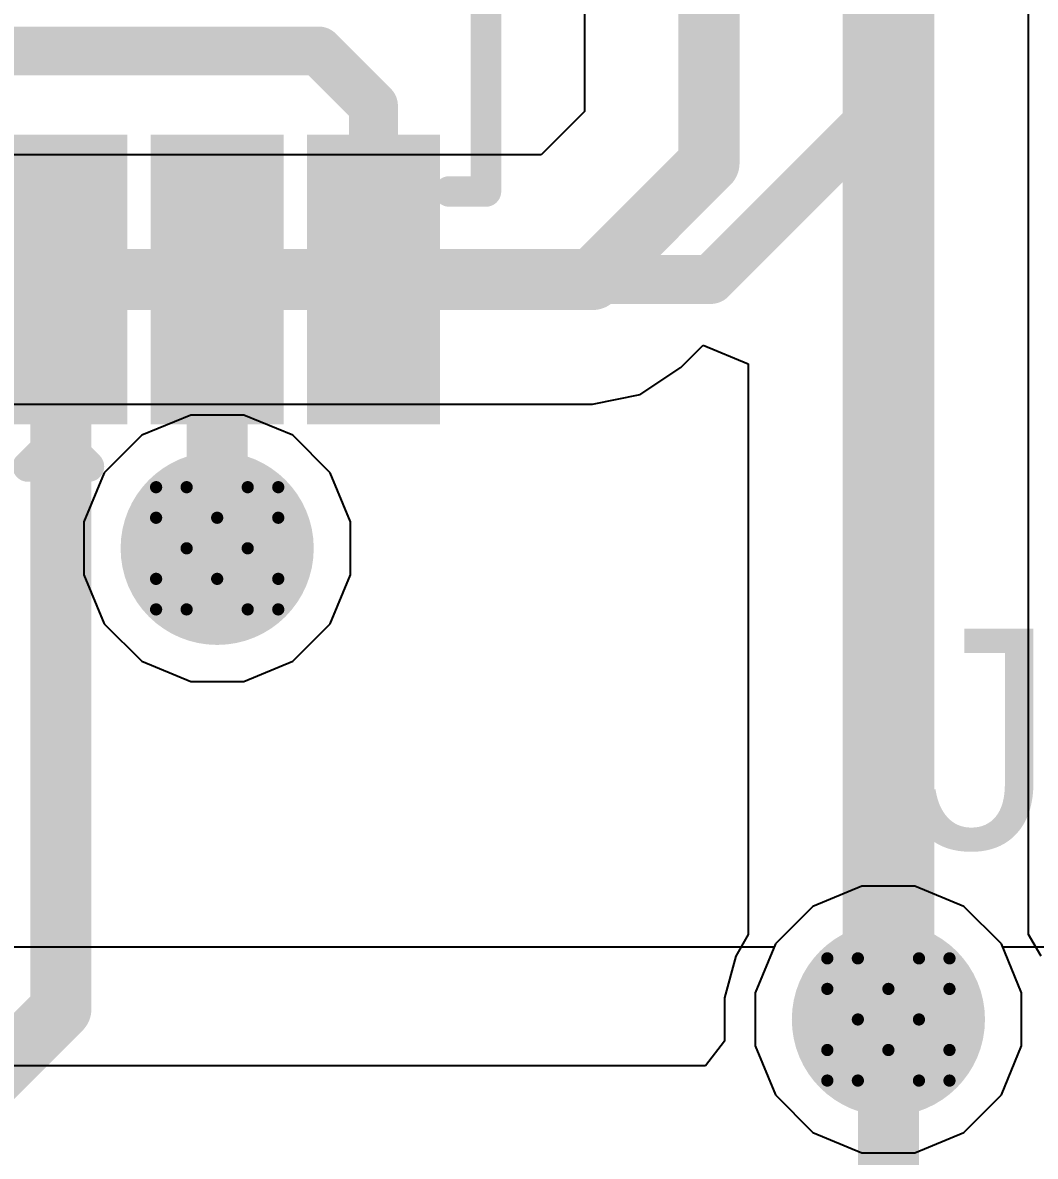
# Model space of a CAD drawing. Header units: inches. Extents: x 0 to 5379, y 0 to 5429.
# Drawn here: x 95.198 to 99.409, y 113.239 to 117.951 of the extents above; entities that cross this region are included whole.
import ezdxf

# ---------------------------------------------------------------- set-up
doc = ezdxf.new("R2010")
doc.units = ezdxf.units.IN
for name, color, linetype in [('Bottom Layer', 5, 'Continuous'), ('Bottom Solder', 6, 'Continuous'), ('Drill Drawing', 1, 'Continuous'), ('GND01', 16, 'Continuous'), ('GND02', 76, 'Continuous'), ('PWR', 156, 'Continuous'), ('SIG 01', 90, 'Continuous'), ('Top Layer', 1, 'Continuous'), ('Top Overlay', 2, 'Continuous'), ('Top Paste', 8, 'Continuous'), ('Top Solder', 216, 'Continuous'), ('Via Holes', 16, 'Continuous')]:
    doc.layers.add(name, color=color, linetype=linetype)
doc.styles.add('Arial', font='', dxfattribs={"height": 0.2})
doc.styles.get('Arial').set_extended_font_data('Arial')

# ---------------------------------------------------------------- blocks, each defined once
blk = doc.blocks.new('SOT_323_5_851')
at = {"layer": 'Top Layer'}
for points in [[(-1.45, 0.825), (-0.45, 0.825), (-0.45, 0.475), (-1.45, 0.475)], [(0.45, 0.825), (1.45, 0.825), (1.45, 0.475), (0.45, 0.475)], [(-1.45, 0.175), (-0.45, 0.175), (-0.45, -0.175), (-1.45, -0.175)], [(-1.45, -0.475), (-0.45, -0.475), (-0.45, -0.825), (-1.45, -0.825)], [(0.45, -0.475), (1.45, -0.475), (1.45, -0.825), (0.45, -0.825)]]:
    blk.add_hatch(color=1, dxfattribs=at).paths.add_polyline_path(points)
at = {"layer": 'Top Paste'}
for points in [[(-1.45, 0.825), (-0.45, 0.825), (-0.45, 0.475), (-1.45, 0.475)], [(0.45, 0.825), (1.45, 0.825), (1.45, 0.475), (0.45, 0.475)], [(-1.45, 0.175), (-0.45, 0.175), (-0.45, -0.175), (-1.45, -0.175)], [(-1.45, -0.475), (-0.45, -0.475), (-0.45, -0.825), (-1.45, -0.825)], [(0.45, -0.475), (1.45, -0.475), (1.45, -0.825), (0.45, -0.825)]]:
    blk.add_hatch(color=8, dxfattribs=at).paths.add_polyline_path(points)
at = {"layer": 'Top Solder'}
for points in [[(-1.5516, 0.9266), (-0.3484, 0.9266), (-0.3484, 0.3734), (-1.5516, 0.3734)], [(0.3484, 0.9266), (1.5516, 0.9266), (1.5516, 0.3734), (0.3484, 0.3734)], [(-1.5516, 0.2766), (-0.3484, 0.2766), (-0.3484, -0.2766), (-1.5516, -0.2766)], [(-1.5516, -0.3734), (-0.3484, -0.3734), (-0.3484, -0.9266), (-1.5516, -0.9266)], [(0.3484, -0.3734), (1.5516, -0.3734), (1.5516, -0.9266), (0.3484, -0.9266)]]:
    blk.add_hatch(color=216, dxfattribs=at).paths.add_polyline_path(points)
at = {"layer": 'Top Overlay'}
for points in [[(-0.5842, 1.1176, 0.127, 0.127, 0), (0.508, 1.1176, 0.127, 0.127, 0)], [(-0.5842, 1.1176, 0.127, 0.127, 0), (-0.5842, 0.9652, 0.127, 0.127, 0)], [(0.508, 1.1176, 0.127, 0.127, 0), (0.508, 0.9652, 0.127, 0.127, 0)], [(-1.7272, 0.7874, 0.127, 0.127, 0), (-1.7272, 0.5334, 0.127, 0.127, 0)], [(-1.7272, 0.7874, 0.127, 0.127, 0), (-1.6002, 0.6604, 0.127, 0.127, 0)], [(-1.6002, 0.6604, 0.127, 0.127, 0), (-1.7272, 0.5334, 0.127, 0.127, 0)], [(-0.5842, -0.9652, 0.127, 0.127, 0), (-0.5842, -1.1176, 0.127, 0.127, 0)], [(0.508, -0.9652, 0.127, 0.127, 0), (0.508, -1.1176, 0.127, 0.127, 0)], [(-0.5842, -1.1176, 0.127, 0.127, 0), (0.508, -1.1176, 0.127, 0.127, 0)]]:
    blk.add_lwpolyline(points, format="xyseb", dxfattribs=at)
for points in [[(-0.6159, 1.1176, 0.0635, 0.0635, 1), (-0.5524, 1.1176, 0.0635, 0.0635, 1)], [(-0.6159, 1.1176, 0.0635, 0.0635, 1), (-0.5524, 1.1176, 0.0635, 0.0635, 1)], [(0.4763, 1.1176, 0.0635, 0.0635, 1), (0.5398, 1.1176, 0.0635, 0.0635, 1)], [(0.4763, 1.1176, 0.0635, 0.0635, 1), (0.5398, 1.1176, 0.0635, 0.0635, 1)], [(-0.6159, 0.9652, 0.0635, 0.0635, 1), (-0.5524, 0.9652, 0.0635, 0.0635, 1)], [(0.4763, 0.9652, 0.0635, 0.0635, 1), (0.5398, 0.9652, 0.0635, 0.0635, 1)], [(-1.759, 0.7874, 0.0635, 0.0635, 1), (-1.6954, 0.7874, 0.0635, 0.0635, 1)], [(-1.759, 0.7874, 0.0635, 0.0635, 1), (-1.6954, 0.7874, 0.0635, 0.0635, 1)], [(-1.632, 0.6604, 0.0635, 0.0635, 1), (-1.5684, 0.6604, 0.0635, 0.0635, 1)], [(-1.632, 0.6604, 0.0635, 0.0635, 1), (-1.5684, 0.6604, 0.0635, 0.0635, 1)], [(-1.759, 0.5334, 0.0635, 0.0635, 1), (-1.6954, 0.5334, 0.0635, 0.0635, 1)], [(-1.759, 0.5334, 0.0635, 0.0635, 1), (-1.6954, 0.5334, 0.0635, 0.0635, 1)], [(-0.6159, -0.9652, 0.0635, 0.0635, 1), (-0.5524, -0.9652, 0.0635, 0.0635, 1)], [(0.4763, -0.9652, 0.0635, 0.0635, 1), (0.5398, -0.9652, 0.0635, 0.0635, 1)], [(-0.6159, -1.1176, 0.0635, 0.0635, 1), (-0.5524, -1.1176, 0.0635, 0.0635, 1)], [(-0.6159, -1.1176, 0.0635, 0.0635, 1), (-0.5524, -1.1176, 0.0635, 0.0635, 1)], [(0.4763, -1.1176, 0.0635, 0.0635, 1), (0.5398, -1.1176, 0.0635, 0.0635, 1)], [(0.4763, -1.1176, 0.0635, 0.0635, 1), (0.5398, -1.1176, 0.0635, 0.0635, 1)]]:
    blk.add_lwpolyline(points, format="xyseb", close=True, dxfattribs=at)

msp = doc.modelspace()

# ---------------------------------------------------------------- hatches: boundary and pattern name
at = {"layer": 'Bottom Layer'}
h = msp.add_hatch(color=5, dxfattribs=at)
edge = h.paths.add_edge_path()
edge.add_arc((96.007, 115.7659), 0.3, 0, 360)
h = msp.add_hatch(color=5, dxfattribs=at)
edge = h.paths.add_edge_path()
edge.add_arc((98.7981, 113.8074), 0.3, 0, 360)
at = {"layer": 'Bottom Solder'}
h = msp.add_hatch(color=6, dxfattribs=at)
edge = h.paths.add_edge_path()
edge.add_arc((96.007, 115.7659), 0.4016, 0, 360)
h = msp.add_hatch(color=6, dxfattribs=at)
edge = h.paths.add_edge_path()
edge.add_arc((98.7981, 113.8074), 0.4016, 0, 360)
at = {"layer": 'GND01'}
h = msp.add_hatch(color=16, dxfattribs=at)
edge = h.paths.add_edge_path()
edge.add_arc((96.007, 115.7659), 0.3, 0, 360)
h = msp.add_hatch(color=16, dxfattribs=at)
edge = h.paths.add_edge_path()
edge.add_arc((98.7981, 113.8074), 0.3, 0, 360)
at = {"layer": 'GND02'}
h = msp.add_hatch(color=76, dxfattribs=at)
edge = h.paths.add_edge_path()
edge.add_arc((96.007, 115.7659), 0.3, 0, 360)
h = msp.add_hatch(color=76, dxfattribs=at)
edge = h.paths.add_edge_path()
edge.add_arc((98.7981, 113.8074), 0.3, 0, 360)
at = {"layer": 'PWR'}
h = msp.add_hatch(color=156, dxfattribs=at)
edge = h.paths.add_edge_path()
edge.add_arc((96.007, 115.7659), 0.3, 0, 360)
h = msp.add_hatch(color=156, dxfattribs=at)
edge = h.paths.add_edge_path()
edge.add_arc((98.7981, 113.8074), 0.3, 0, 360)
at = {"layer": 'SIG 01'}
h = msp.add_hatch(color=90, dxfattribs=at)
edge = h.paths.add_edge_path()
edge.add_arc((96.007, 115.7659), 0.3, 0, 360)
h = msp.add_hatch(color=90, dxfattribs=at)
edge = h.paths.add_edge_path()
edge.add_arc((98.7981, 113.8074), 0.3, 0, 360)
at = {"layer": 'Top Layer'}
h = msp.add_hatch(color=1, dxfattribs=at)
edge = h.paths.add_edge_path()
edge.add_arc((96.007, 115.7659), 0.3, 0, 360)
h = msp.add_hatch(color=1, dxfattribs=at)
edge = h.paths.add_edge_path()
edge.add_arc((98.7981, 113.8074), 0.3, 0, 360)
at = {"layer": 'Top Solder'}
h = msp.add_hatch(color=216, dxfattribs=at)
edge = h.paths.add_edge_path()
edge.add_arc((96.007, 115.7659), 0.4016, 0, 360)
h = msp.add_hatch(color=216, dxfattribs=at)
edge = h.paths.add_edge_path()
edge.add_arc((98.7981, 113.8074), 0.4016, 0, 360)
at = {"layer": 'Via Holes'}
h = msp.add_hatch(color=7, dxfattribs=at)
edge = h.paths.add_edge_path()
edge.add_arc((96.007, 115.7659), 0.15, 0, 360)
h = msp.add_hatch(color=7, dxfattribs=at)
edge = h.paths.add_edge_path()
edge.add_arc((98.7981, 113.8074), 0.15, 0, 360)

# ---------------------------------------------------------------- linework, layer by layer
at = {"layer": 'Bottom Layer'}
for p, q in [((98.6879, 114.3614), (98.4843, 114.277)), ((98.9083, 114.3614), (98.6879, 114.3614)), ((99.1119, 114.277), (98.9083, 114.3614)), ((98.4843, 114.277), (98.3285, 114.1212)), ((99.2678, 114.1212), (99.1119, 114.277)), ((98.3285, 114.1212), (98.2441, 113.9176)), ((99.3521, 113.9176), (99.2678, 114.1212)), ((98.2441, 113.9176), (98.2441, 113.6972)), ((99.3521, 113.6972), (99.3521, 113.9176)), ((98.2441, 113.6972), (98.3285, 113.4935)), ((99.2678, 113.4935), (99.3521, 113.6972)), ((98.3285, 113.4935), (98.4843, 113.3377)), ((99.1119, 113.3377), (99.2678, 113.4935)), ((98.4843, 113.3377), (98.6879, 113.2534)), ((98.9083, 113.2534), (99.1119, 113.3377)), ((98.6879, 113.2534), (98.9083, 113.2534))]:
    msp.add_line(p, q, dxfattribs=at)
at = {"layer": 'Drill Drawing'}
for points in [[(95.753, 115.8929, 0.0508, 0.0508, 0), (95.753, 116.0199, 0.0508, 0.0508, 0)], [(95.753, 116.0199, 0.0508, 0.0508, 0), (95.88, 116.0199, 0.0508, 0.0508, 0)], [(95.88, 116.0199, 0.0508, 0.0508, 0), (96.007, 115.8929, 0.0508, 0.0508, 0)], [(96.007, 115.8929, 0.0508, 0.0508, 0), (96.134, 116.0199, 0.0508, 0.0508, 0)], [(96.134, 116.0199, 0.0508, 0.0508, 0), (96.261, 116.0199, 0.0508, 0.0508, 0)], [(96.261, 115.8929, 0.0508, 0.0508, 0), (96.261, 116.0199, 0.0508, 0.0508, 0)], [(95.753, 115.8929, 0.0508, 0.0508, 0), (95.88, 115.7659, 0.0508, 0.0508, 0)], [(96.134, 115.7659, 0.0508, 0.0508, 0), (96.261, 115.8929, 0.0508, 0.0508, 0)], [(95.753, 115.6389, 0.0508, 0.0508, 0), (95.88, 115.7659, 0.0508, 0.0508, 0)], [(96.134, 115.7659, 0.0508, 0.0508, 0), (96.261, 115.6389, 0.0508, 0.0508, 0)], [(95.753, 115.5119, 0.0508, 0.0508, 0), (95.753, 115.6389, 0.0508, 0.0508, 0)], [(95.88, 115.5119, 0.0508, 0.0508, 0), (96.007, 115.6389, 0.0508, 0.0508, 0)], [(96.007, 115.6389, 0.0508, 0.0508, 0), (96.134, 115.5119, 0.0508, 0.0508, 0)], [(96.261, 115.5119, 0.0508, 0.0508, 0), (96.261, 115.6389, 0.0508, 0.0508, 0)], [(95.753, 115.5119, 0.0508, 0.0508, 0), (95.88, 115.5119, 0.0508, 0.0508, 0)], [(96.134, 115.5119, 0.0508, 0.0508, 0), (96.261, 115.5119, 0.0508, 0.0508, 0)], [(98.5441, 113.9344, 0.0508, 0.0508, 0), (98.5441, 114.0614, 0.0508, 0.0508, 0)], [(98.5441, 114.0614, 0.0508, 0.0508, 0), (98.6711, 114.0614, 0.0508, 0.0508, 0)], [(98.6711, 114.0614, 0.0508, 0.0508, 0), (98.7981, 113.9344, 0.0508, 0.0508, 0)], [(98.7981, 113.9344, 0.0508, 0.0508, 0), (98.9251, 114.0614, 0.0508, 0.0508, 0)], [(98.9251, 114.0614, 0.0508, 0.0508, 0), (99.0521, 114.0614, 0.0508, 0.0508, 0)], [(99.0521, 113.9344, 0.0508, 0.0508, 0), (99.0521, 114.0614, 0.0508, 0.0508, 0)], [(98.5441, 113.9344, 0.0508, 0.0508, 0), (98.6711, 113.8074, 0.0508, 0.0508, 0)], [(98.9251, 113.8074, 0.0508, 0.0508, 0), (99.0521, 113.9344, 0.0508, 0.0508, 0)], [(98.5441, 113.6804, 0.0508, 0.0508, 0), (98.6711, 113.8074, 0.0508, 0.0508, 0)], [(98.9251, 113.8074, 0.0508, 0.0508, 0), (99.0521, 113.6804, 0.0508, 0.0508, 0)], [(98.5441, 113.5534, 0.0508, 0.0508, 0), (98.5441, 113.6804, 0.0508, 0.0508, 0)], [(98.6711, 113.5534, 0.0508, 0.0508, 0), (98.7981, 113.6804, 0.0508, 0.0508, 0)], [(98.7981, 113.6804, 0.0508, 0.0508, 0), (98.9251, 113.5534, 0.0508, 0.0508, 0)], [(99.0521, 113.5534, 0.0508, 0.0508, 0), (99.0521, 113.6804, 0.0508, 0.0508, 0)], [(98.5441, 113.5534, 0.0508, 0.0508, 0), (98.6711, 113.5534, 0.0508, 0.0508, 0)], [(98.9251, 113.5534, 0.0508, 0.0508, 0), (99.0521, 113.5534, 0.0508, 0.0508, 0)]]:
    msp.add_lwpolyline(points, format="xyseb", dxfattribs=at)
for points in [[(95.7403, 116.0199, 0.0254, 0.0254, 1), (95.7657, 116.0199, 0.0254, 0.0254, 1)], [(95.7403, 116.0199, 0.0254, 0.0254, 1), (95.7657, 116.0199, 0.0254, 0.0254, 1)], [(95.8673, 116.0199, 0.0254, 0.0254, 1), (95.8927, 116.0199, 0.0254, 0.0254, 1)], [(95.8673, 116.0199, 0.0254, 0.0254, 1), (95.8927, 116.0199, 0.0254, 0.0254, 1)], [(96.1213, 116.0199, 0.0254, 0.0254, 1), (96.1467, 116.0199, 0.0254, 0.0254, 1)], [(96.1213, 116.0199, 0.0254, 0.0254, 1), (96.1467, 116.0199, 0.0254, 0.0254, 1)], [(96.2483, 116.0199, 0.0254, 0.0254, 1), (96.2737, 116.0199, 0.0254, 0.0254, 1)], [(96.2483, 116.0199, 0.0254, 0.0254, 1), (96.2737, 116.0199, 0.0254, 0.0254, 1)], [(95.7403, 115.8929, 0.0254, 0.0254, 1), (95.7657, 115.8929, 0.0254, 0.0254, 1)], [(95.7403, 115.8929, 0.0254, 0.0254, 1), (95.7657, 115.8929, 0.0254, 0.0254, 1)], [(95.9943, 115.8929, 0.0254, 0.0254, 1), (96.0197, 115.8929, 0.0254, 0.0254, 1)], [(95.9943, 115.8929, 0.0254, 0.0254, 1), (96.0197, 115.8929, 0.0254, 0.0254, 1)], [(96.2483, 115.8929, 0.0254, 0.0254, 1), (96.2737, 115.8929, 0.0254, 0.0254, 1)], [(96.2483, 115.8929, 0.0254, 0.0254, 1), (96.2737, 115.8929, 0.0254, 0.0254, 1)], [(95.8673, 115.7659, 0.0254, 0.0254, 1), (95.8927, 115.7659, 0.0254, 0.0254, 1)], [(95.8673, 115.7659, 0.0254, 0.0254, 1), (95.8927, 115.7659, 0.0254, 0.0254, 1)], [(96.1213, 115.7659, 0.0254, 0.0254, 1), (96.1467, 115.7659, 0.0254, 0.0254, 1)], [(96.1213, 115.7659, 0.0254, 0.0254, 1), (96.1467, 115.7659, 0.0254, 0.0254, 1)], [(95.7403, 115.6389, 0.0254, 0.0254, 1), (95.7657, 115.6389, 0.0254, 0.0254, 1)], [(95.7403, 115.6389, 0.0254, 0.0254, 1), (95.7657, 115.6389, 0.0254, 0.0254, 1)], [(95.9943, 115.6389, 0.0254, 0.0254, 1), (96.0197, 115.6389, 0.0254, 0.0254, 1)], [(95.9943, 115.6389, 0.0254, 0.0254, 1), (96.0197, 115.6389, 0.0254, 0.0254, 1)], [(96.2483, 115.6389, 0.0254, 0.0254, 1), (96.2737, 115.6389, 0.0254, 0.0254, 1)], [(96.2483, 115.6389, 0.0254, 0.0254, 1), (96.2737, 115.6389, 0.0254, 0.0254, 1)], [(95.7403, 115.5119, 0.0254, 0.0254, 1), (95.7657, 115.5119, 0.0254, 0.0254, 1)], [(95.7403, 115.5119, 0.0254, 0.0254, 1), (95.7657, 115.5119, 0.0254, 0.0254, 1)], [(95.8673, 115.5119, 0.0254, 0.0254, 1), (95.8927, 115.5119, 0.0254, 0.0254, 1)], [(95.8673, 115.5119, 0.0254, 0.0254, 1), (95.8927, 115.5119, 0.0254, 0.0254, 1)], [(96.1213, 115.5119, 0.0254, 0.0254, 1), (96.1467, 115.5119, 0.0254, 0.0254, 1)], [(96.1213, 115.5119, 0.0254, 0.0254, 1), (96.1467, 115.5119, 0.0254, 0.0254, 1)], [(96.2483, 115.5119, 0.0254, 0.0254, 1), (96.2737, 115.5119, 0.0254, 0.0254, 1)], [(96.2483, 115.5119, 0.0254, 0.0254, 1), (96.2737, 115.5119, 0.0254, 0.0254, 1)], [(98.5314, 114.0614, 0.0254, 0.0254, 1), (98.5568, 114.0614, 0.0254, 0.0254, 1)], [(98.5314, 114.0614, 0.0254, 0.0254, 1), (98.5568, 114.0614, 0.0254, 0.0254, 1)], [(98.6584, 114.0614, 0.0254, 0.0254, 1), (98.6838, 114.0614, 0.0254, 0.0254, 1)], [(98.6584, 114.0614, 0.0254, 0.0254, 1), (98.6838, 114.0614, 0.0254, 0.0254, 1)], [(98.9124, 114.0614, 0.0254, 0.0254, 1), (98.9378, 114.0614, 0.0254, 0.0254, 1)], [(98.9124, 114.0614, 0.0254, 0.0254, 1), (98.9378, 114.0614, 0.0254, 0.0254, 1)], [(99.0394, 114.0614, 0.0254, 0.0254, 1), (99.0648, 114.0614, 0.0254, 0.0254, 1)], [(99.0394, 114.0614, 0.0254, 0.0254, 1), (99.0648, 114.0614, 0.0254, 0.0254, 1)], [(98.5314, 113.9344, 0.0254, 0.0254, 1), (98.5568, 113.9344, 0.0254, 0.0254, 1)], [(98.5314, 113.9344, 0.0254, 0.0254, 1), (98.5568, 113.9344, 0.0254, 0.0254, 1)], [(98.7854, 113.9344, 0.0254, 0.0254, 1), (98.8108, 113.9344, 0.0254, 0.0254, 1)], [(98.7854, 113.9344, 0.0254, 0.0254, 1), (98.8108, 113.9344, 0.0254, 0.0254, 1)], [(99.0394, 113.9344, 0.0254, 0.0254, 1), (99.0648, 113.9344, 0.0254, 0.0254, 1)], [(99.0394, 113.9344, 0.0254, 0.0254, 1), (99.0648, 113.9344, 0.0254, 0.0254, 1)], [(98.6584, 113.8074, 0.0254, 0.0254, 1), (98.6838, 113.8074, 0.0254, 0.0254, 1)], [(98.6584, 113.8074, 0.0254, 0.0254, 1), (98.6838, 113.8074, 0.0254, 0.0254, 1)], [(98.9124, 113.8074, 0.0254, 0.0254, 1), (98.9378, 113.8074, 0.0254, 0.0254, 1)], [(98.9124, 113.8074, 0.0254, 0.0254, 1), (98.9378, 113.8074, 0.0254, 0.0254, 1)], [(98.5314, 113.6804, 0.0254, 0.0254, 1), (98.5568, 113.6804, 0.0254, 0.0254, 1)], [(98.5314, 113.6804, 0.0254, 0.0254, 1), (98.5568, 113.6804, 0.0254, 0.0254, 1)], [(98.7854, 113.6804, 0.0254, 0.0254, 1), (98.8108, 113.6804, 0.0254, 0.0254, 1)], [(98.7854, 113.6804, 0.0254, 0.0254, 1), (98.8108, 113.6804, 0.0254, 0.0254, 1)], [(99.0394, 113.6804, 0.0254, 0.0254, 1), (99.0648, 113.6804, 0.0254, 0.0254, 1)], [(99.0394, 113.6804, 0.0254, 0.0254, 1), (99.0648, 113.6804, 0.0254, 0.0254, 1)], [(98.5314, 113.5534, 0.0254, 0.0254, 1), (98.5568, 113.5534, 0.0254, 0.0254, 1)], [(98.5314, 113.5534, 0.0254, 0.0254, 1), (98.5568, 113.5534, 0.0254, 0.0254, 1)], [(98.6584, 113.5534, 0.0254, 0.0254, 1), (98.6838, 113.5534, 0.0254, 0.0254, 1)], [(98.6584, 113.5534, 0.0254, 0.0254, 1), (98.6838, 113.5534, 0.0254, 0.0254, 1)], [(98.9124, 113.5534, 0.0254, 0.0254, 1), (98.9378, 113.5534, 0.0254, 0.0254, 1)], [(98.9124, 113.5534, 0.0254, 0.0254, 1), (98.9378, 113.5534, 0.0254, 0.0254, 1)], [(99.0394, 113.5534, 0.0254, 0.0254, 1), (99.0648, 113.5534, 0.0254, 0.0254, 1)], [(99.0394, 113.5534, 0.0254, 0.0254, 1), (99.0648, 113.5534, 0.0254, 0.0254, 1)]]:
    msp.add_lwpolyline(points, format="xyseb", close=True, dxfattribs=at)
at = {"layer": 'GND01'}
for p, q in [((98.6879, 114.3614), (98.4843, 114.277)), ((98.9083, 114.3614), (98.6879, 114.3614)), ((99.1119, 114.277), (98.9083, 114.3614)), ((98.4843, 114.277), (98.3285, 114.1212)), ((99.2678, 114.1212), (99.1119, 114.277)), ((98.3285, 114.1212), (98.2441, 113.9176)), ((99.3521, 113.9176), (99.2678, 114.1212)), ((98.2441, 113.9176), (98.2441, 113.6972)), ((99.3521, 113.6972), (99.3521, 113.9176)), ((98.2441, 113.6972), (98.3285, 113.4935)), ((99.2678, 113.4935), (99.3521, 113.6972)), ((98.3285, 113.4935), (98.4843, 113.3377)), ((99.1119, 113.3377), (99.2678, 113.4935)), ((98.4843, 113.3377), (98.6879, 113.2534)), ((98.9083, 113.2534), (99.1119, 113.3377)), ((98.6879, 113.2534), (98.9083, 113.2534))]:
    msp.add_line(p, q, dxfattribs=at)
at = {"layer": 'GND02'}
for p, q in [((98.6879, 114.3614), (98.4843, 114.277)), ((98.9083, 114.3614), (98.6879, 114.3614)), ((99.1119, 114.277), (98.9083, 114.3614)), ((98.4843, 114.277), (98.3285, 114.1212)), ((99.2678, 114.1212), (99.1119, 114.277)), ((98.3285, 114.1212), (98.2441, 113.9176)), ((99.3521, 113.9176), (99.2678, 114.1212)), ((98.2441, 113.9176), (98.2441, 113.6972)), ((99.3521, 113.6972), (99.3521, 113.9176)), ((98.2441, 113.6972), (98.3285, 113.4935)), ((99.2678, 113.4935), (99.3521, 113.6972)), ((98.3285, 113.4935), (98.4843, 113.3377)), ((99.1119, 113.3377), (99.2678, 113.4935)), ((98.4843, 113.3377), (98.6879, 113.2534)), ((98.9083, 113.2534), (99.1119, 113.3377)), ((98.6879, 113.2534), (98.9083, 113.2534))]:
    msp.add_line(p, q, dxfattribs=at)
at = {"layer": 'PWR'}
for p, q in [((95.8969, 116.3199), (95.6932, 116.2356)), ((96.1172, 116.3199), (95.8969, 116.3199)), ((96.3209, 116.2356), (96.1172, 116.3199)), ((95.6932, 116.2356), (95.5374, 116.0797)), ((96.4767, 116.0797), (96.3209, 116.2356)), ((95.5374, 116.0797), (95.4531, 115.8761)), ((96.561, 115.8761), (96.4767, 116.0797)), ((95.4531, 115.8761), (95.4531, 115.6557)), ((96.561, 115.6557), (96.561, 115.8761)), ((95.4531, 115.6557), (95.5374, 115.4521)), ((96.4767, 115.4521), (96.561, 115.6557)), ((95.5374, 115.4521), (95.6932, 115.2962)), ((96.3209, 115.2962), (96.4767, 115.4521)), ((95.6932, 115.2962), (95.8969, 115.2119)), ((96.1172, 115.2119), (96.3209, 115.2962)), ((95.8969, 115.2119), (96.1172, 115.2119)), ((98.6879, 114.3614), (98.4843, 114.277)), ((98.9083, 114.3614), (98.6879, 114.3614)), ((99.1119, 114.277), (98.9083, 114.3614)), ((98.4843, 114.277), (98.3285, 114.1212)), ((99.2678, 114.1212), (99.1119, 114.277)), ((98.3228, 114.1074), (92.3085, 114.1074)), ((98.3285, 114.1212), (98.3228, 114.1074)), ((99.2735, 114.1074), (99.2678, 114.1212)), ((103.9876, 114.1074), (99.2735, 114.1074))]:
    msp.add_line(p, q, dxfattribs=at)
at = {"layer": 'SIG 01'}
for p, q in [((97.5342, 123.119), (97.5342, 117.5817)), ((99.3808, 114.1601), (99.3808, 122.0794)), ((97.5342, 117.5817), (97.3538, 117.4012)), ((97.3538, 117.4012), (95.0574, 117.4012)), ((97.9345, 116.517), (98.0277, 116.6101)), ((98.0277, 116.6101), (98.2154, 116.5324)), ((97.7665, 116.4047), (97.9345, 116.517)), ((98.2154, 116.5324), (98.2154, 114.1601)), ((97.5683, 116.3653), (97.7665, 116.4047)), ((95.0574, 116.3653), (97.5683, 116.3653)), ((98.2154, 114.1601), (98.1635, 114.0702)), ((99.4327, 114.0702), (99.3808, 114.1601)), ((98.1635, 114.0702), (98.1171, 113.897)), ((98.1171, 113.897), (98.1171, 113.7177)), ((98.1171, 113.7177), (98.038, 113.6146)), ((98.038, 113.6146), (92.0989, 113.6146))]:
    msp.add_line(p, q, dxfattribs=at)
for points in [[(98.0522, 117.3671, 0.254, 0.254, 0), (98.0522, 123.119, 0.254, 0.254, 0)], [(98.7981, 113.8074, 0.381, 0.381, 0), (98.7981, 122.3207, 0.381, 0.381, 0)], [(97.5683, 116.8833, 0.254, 0.254, 0), (98.0522, 117.3671, 0.254, 0.254, 0)], [(94.6123, 116.8833, 0.254, 0.254, 0), (97.5683, 116.8833, 0.254, 0.254, 0)]]:
    msp.add_lwpolyline(points, format="xyseb", dxfattribs=at)
for points in [[(97.9887, 117.3671, 0.127, 0.127, 1), (98.1157, 117.3671, 0.127, 0.127, 1)], [(97.9887, 117.3671, 0.127, 0.127, 1), (98.1157, 117.3671, 0.127, 0.127, 1)], [(97.5048, 116.8833, 0.127, 0.127, 1), (97.6318, 116.8833, 0.127, 0.127, 1)], [(97.5048, 116.8833, 0.127, 0.127, 1), (97.6318, 116.8833, 0.127, 0.127, 1)], [(98.7029, 113.8074, 0.1905, 0.1905, 1), (98.8934, 113.8074, 0.1905, 0.1905, 1)]]:
    msp.add_lwpolyline(points, format="xyseb", close=True, dxfattribs=at)
at = {"layer": 'Top Layer'}
for points in [[(98.7239, 117.5473, 0.2032, 0.2032, 0), (98.7239, 123.4988, 0.2032, 0.2032, 0)], [(92.0492, 117.8333, 0.2032, 0.2032, 0), (96.4286, 117.8333, 0.2032, 0.2032, 0)], [(96.4286, 117.8333, 0.2032, 0.2032, 0), (96.657, 117.6048, 0.2032, 0.2032, 0)], [(96.657, 116.8833, 0.2032, 0.2032, 0), (96.657, 117.6048, 0.2032, 0.2032, 0)], [(98.0599, 116.8833, 0.2032, 0.2032, 0), (98.7239, 117.5473, 0.2032, 0.2032, 0)], [(94.6123, 116.8833, 0.254, 0.254, 0), (95.357, 116.8833, 0.254, 0.254, 0)], [(95.357, 113.8507, 0.254, 0.254, 0), (95.357, 116.8833, 0.254, 0.254, 0)], [(96.007, 115.7659, 0.254, 0.254, 0), (96.007, 116.8833, 0.254, 0.254, 0)], [(96.657, 116.8833, 0.2032, 0.2032, 0), (98.0599, 116.8833, 0.2032, 0.2032, 0)], [(94.9581, 113.4518, 0.254, 0.254, 0), (95.357, 113.8507, 0.254, 0.254, 0)], [(98.7981, 112.5147, 0.254, 0.254, 0), (98.7981, 113.8074, 0.254, 0.254, 0)]]:
    msp.add_lwpolyline(points, format="xyseb", dxfattribs=at)
for points in [[(96.3778, 117.8333, 0.1016, 0.1016, 1), (96.4794, 117.8333, 0.1016, 0.1016, 1)], [(96.3778, 117.8333, 0.1016, 0.1016, 1), (96.4794, 117.8333, 0.1016, 0.1016, 1)], [(96.6062, 117.6048, 0.1016, 0.1016, 1), (96.7078, 117.6048, 0.1016, 0.1016, 1)], [(96.6062, 117.6048, 0.1016, 0.1016, 1), (96.7078, 117.6048, 0.1016, 0.1016, 1)], [(98.6731, 117.5473, 0.1016, 0.1016, 1), (98.7747, 117.5473, 0.1016, 0.1016, 1)], [(98.6731, 117.5473, 0.1016, 0.1016, 1), (98.7747, 117.5473, 0.1016, 0.1016, 1)], [(95.2935, 116.8833, 0.127, 0.127, 1), (95.4205, 116.8833, 0.127, 0.127, 1)], [(95.2935, 116.8833, 0.127, 0.127, 1), (95.4205, 116.8833, 0.127, 0.127, 1)], [(95.9435, 116.8833, 0.127, 0.127, 1), (96.0705, 116.8833, 0.127, 0.127, 1)], [(96.6062, 116.8833, 0.1016, 0.1016, 1), (96.7078, 116.8833, 0.1016, 0.1016, 1)], [(96.6062, 116.8833, 0.1016, 0.1016, 1), (96.7078, 116.8833, 0.1016, 0.1016, 1)], [(98.0091, 116.8833, 0.1016, 0.1016, 1), (98.1107, 116.8833, 0.1016, 0.1016, 1)], [(98.0091, 116.8833, 0.1016, 0.1016, 1), (98.1107, 116.8833, 0.1016, 0.1016, 1)], [(95.9435, 115.7659, 0.127, 0.127, 1), (96.0705, 115.7659, 0.127, 0.127, 1)], [(95.2935, 113.8507, 0.127, 0.127, 1), (95.4205, 113.8507, 0.127, 0.127, 1)], [(95.2935, 113.8507, 0.127, 0.127, 1), (95.4205, 113.8507, 0.127, 0.127, 1)], [(98.7346, 113.8074, 0.127, 0.127, 1), (98.8616, 113.8074, 0.127, 0.127, 1)]]:
    msp.add_lwpolyline(points, format="xyseb", close=True, dxfattribs=at)

# ---------------------------------------------------------------- block references
at = {"rotation": 90}
msp.add_blockref('SOT_323_5_851', (96.007, 117.8333), dxfattribs=at)

# ---------------------------------------------------------------- texts
at = {"layer": 'Top Overlay', "style": 'Arial'}
msp.add_text('J38', height=0.9144, dxfattribs=at).set_placement((98.8572, 114.5173))

doc.saveas('drawing.dxf')
